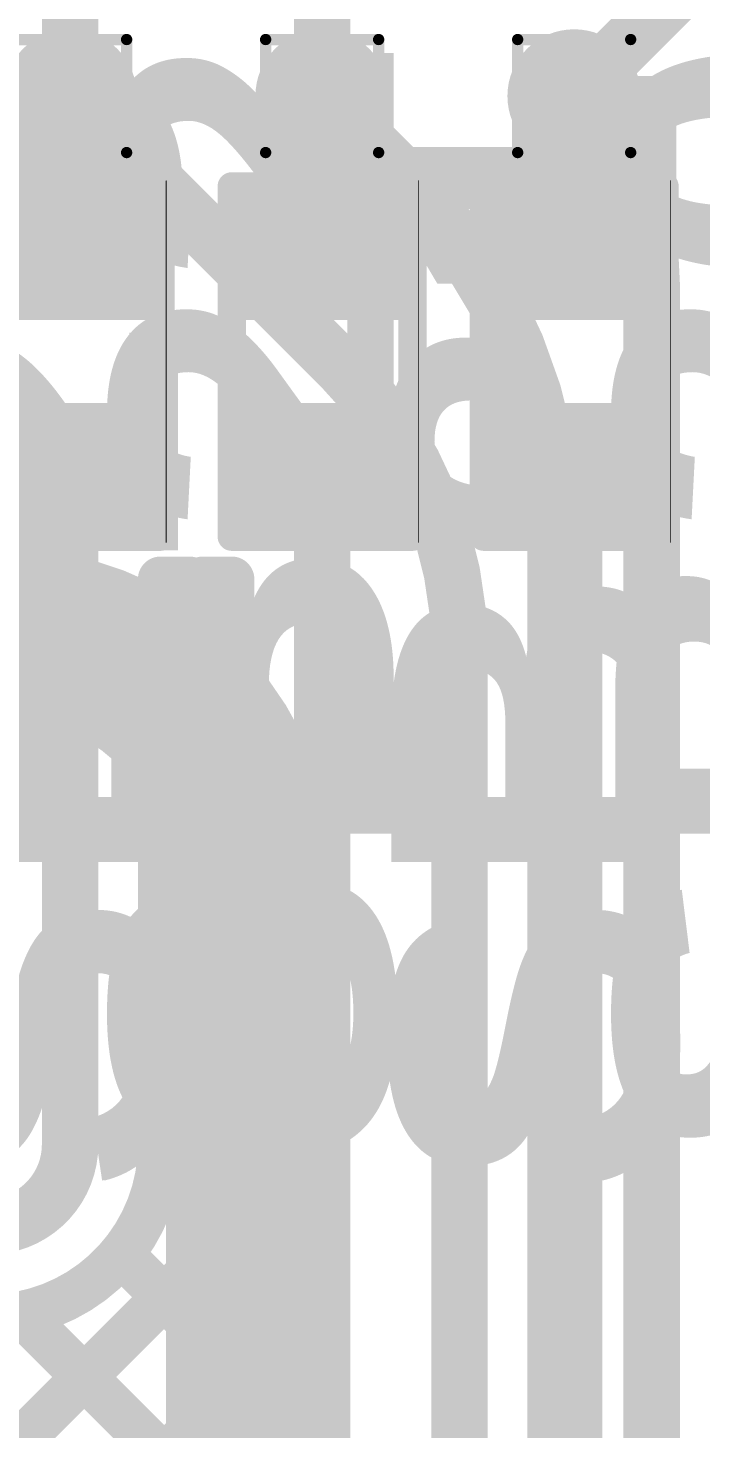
# Model space of a CAD drawing. Header units: inches. Extents: x -17 to 443, y -40 to 218.
# Drawn here: x 97.05 to 100.07, y 153.52 to 159.82 of the extents above; entities that cross this region are included whole.
import ezdxf

# ---------------------------------------------------------------- set-up
doc = ezdxf.new("R2010")
doc.units = ezdxf.units.IN
for name, color, linetype in [('Bottom Layer', 5, 'Continuous'), ('Drill Drawing', 1, 'Continuous'), ('Top Layer', 1, 'Continuous'), ('Top Overlay', 2, 'Continuous'), ('Top Paste', 8, 'Continuous'), ('Top Solder', 216, 'Continuous'), ('Via Holes', 16, 'Continuous')]:
    doc.layers.add(name, color=color, linetype=linetype)
doc.styles.add('Arial Black_Bold', font='', dxfattribs={"height": 0.2})
doc.styles.get('Arial Black_Bold').set_extended_font_data('Arial Black', bold=True)

# ---------------------------------------------------------------- blocks, each defined once
blk = doc.blocks.new('S______B______0402_29')
at = {"layer": 'Top Layer'}
for points in [[(-0.6985, -0.3175), (-0.6985, 0.3175), (-0.2413, 0.3175), (-0.2413, -0.3175)], [(0.2413, -0.3175), (0.2413, 0.3175), (0.6985, 0.3175), (0.6985, -0.3175)]]:
    blk.add_hatch(color=1, dxfattribs=at).paths.add_polyline_path(points)
at = {"layer": 'Top Paste'}
for points in [[(-0.6985, -0.3175), (-0.6985, 0.3175), (-0.2413, 0.3175), (-0.2413, -0.3175)], [(0.2413, -0.3175), (0.2413, 0.3175), (0.6985, 0.3175), (0.6985, -0.3175)]]:
    blk.add_hatch(color=8, dxfattribs=at).paths.add_polyline_path(points)
at = {"layer": 'Top Solder'}
for points in [[(-0.7535, -0.3725), (-0.7535, 0.3725), (-0.1863, 0.3725), (-0.1863, -0.3725)], [(0.1863, -0.3725), (0.1863, 0.3725), (0.7535, 0.3725), (0.7535, -0.3725)]]:
    blk.add_hatch(color=216, dxfattribs=at).paths.add_polyline_path(points)
at = {"layer": 'Top Overlay'}
for points in [[(-0.7874, 0.4064, 0.127, 0.127, 0), (0.7874, 0.4064, 0.127, 0.127, 0)], [(-0.7874, 0.4064, 0.127, 0.127, 0), (-0.7874, -0.4064, 0.127, 0.127, 0)], [(0.7874, 0.4064, 0.127, 0.127, 0), (0.7874, -0.4064, 0.127, 0.127, 0)], [(-0.7874, -0.4064, 0.127, 0.127, 0), (0.7874, -0.4064, 0.127, 0.127, 0)], [(-0.8128, -0.4318, 0.00323, 0.00323, 0), (0.8128, -0.4318, 0.00323, 0.00323, 0)]]:
    blk.add_lwpolyline(points, format="xyseb", dxfattribs=at)
for points in [[(-0.8191, 0.4064, 0.0635, 0.0635, 1), (-0.7556, 0.4064, 0.0635, 0.0635, 1)], [(-0.8191, 0.4064, 0.0635, 0.0635, 1), (-0.7556, 0.4064, 0.0635, 0.0635, 1)], [(0.7556, 0.4064, 0.0635, 0.0635, 1), (0.8191, 0.4064, 0.0635, 0.0635, 1)], [(0.7556, 0.4064, 0.0635, 0.0635, 1), (0.8191, 0.4064, 0.0635, 0.0635, 1)], [(-0.8191, -0.4064, 0.0635, 0.0635, 1), (-0.7556, -0.4064, 0.0635, 0.0635, 1)], [(-0.8191, -0.4064, 0.0635, 0.0635, 1), (-0.7556, -0.4064, 0.0635, 0.0635, 1)], [(0.7556, -0.4064, 0.0635, 0.0635, 1), (0.8191, -0.4064, 0.0635, 0.0635, 1)], [(0.7556, -0.4064, 0.0635, 0.0635, 1), (0.8191, -0.4064, 0.0635, 0.0635, 1)], [(-0.8136, -0.4318, 0.00161, 0.00161, 1), (-0.812, -0.4318, 0.00161, 0.00161, 1)], [(0.812, -0.4318, 0.00161, 0.00161, 1), (0.8136, -0.4318, 0.00161, 0.00161, 1)]]:
    blk.add_lwpolyline(points, format="xyseb", close=True, dxfattribs=at)
at = {"layer": 'Top Overlay', "style": 'Arial Black_Bold'}
blk.add_text('SB21', height=1.27, dxfattribs=at).set_placement((-3.7391, -0.4485))
blk = doc.blocks.new('S______B______0402_144')
at = {"layer": 'Top Layer'}
for points in [[(-0.6985, -0.3175), (-0.6985, 0.3175), (-0.2413, 0.3175), (-0.2413, -0.3175)], [(0.2413, -0.3175), (0.2413, 0.3175), (0.6985, 0.3175), (0.6985, -0.3175)]]:
    blk.add_hatch(color=1, dxfattribs=at).paths.add_polyline_path(points)
at = {"layer": 'Top Paste'}
for points in [[(-0.6985, -0.3175), (-0.6985, 0.3175), (-0.2413, 0.3175), (-0.2413, -0.3175)], [(0.2413, -0.3175), (0.2413, 0.3175), (0.6985, 0.3175), (0.6985, -0.3175)]]:
    blk.add_hatch(color=8, dxfattribs=at).paths.add_polyline_path(points)
at = {"layer": 'Top Solder'}
for points in [[(-0.7535, -0.3725), (-0.7535, 0.3725), (-0.1863, 0.3725), (-0.1863, -0.3725)], [(0.1863, -0.3725), (0.1863, 0.3725), (0.7535, 0.3725), (0.7535, -0.3725)]]:
    blk.add_hatch(color=216, dxfattribs=at).paths.add_polyline_path(points)
at = {"layer": 'Top Overlay'}
for points in [[(-0.7874, 0.4064, 0.127, 0.127, 0), (0.7874, 0.4064, 0.127, 0.127, 0)], [(-0.7874, 0.4064, 0.127, 0.127, 0), (-0.7874, -0.4064, 0.127, 0.127, 0)], [(0.7874, 0.4064, 0.127, 0.127, 0), (0.7874, -0.4064, 0.127, 0.127, 0)], [(-0.7874, -0.4064, 0.127, 0.127, 0), (0.7874, -0.4064, 0.127, 0.127, 0)], [(-0.8128, -0.4318, 0.00323, 0.00323, 0), (0.8128, -0.4318, 0.00323, 0.00323, 0)]]:
    blk.add_lwpolyline(points, format="xyseb", dxfattribs=at)
for points in [[(-0.8191, 0.4064, 0.0635, 0.0635, 1), (-0.7556, 0.4064, 0.0635, 0.0635, 1)], [(-0.8191, 0.4064, 0.0635, 0.0635, 1), (-0.7556, 0.4064, 0.0635, 0.0635, 1)], [(0.7556, 0.4064, 0.0635, 0.0635, 1), (0.8191, 0.4064, 0.0635, 0.0635, 1)], [(0.7556, 0.4064, 0.0635, 0.0635, 1), (0.8191, 0.4064, 0.0635, 0.0635, 1)], [(-0.8191, -0.4064, 0.0635, 0.0635, 1), (-0.7556, -0.4064, 0.0635, 0.0635, 1)], [(-0.8191, -0.4064, 0.0635, 0.0635, 1), (-0.7556, -0.4064, 0.0635, 0.0635, 1)], [(0.7556, -0.4064, 0.0635, 0.0635, 1), (0.8191, -0.4064, 0.0635, 0.0635, 1)], [(0.7556, -0.4064, 0.0635, 0.0635, 1), (0.8191, -0.4064, 0.0635, 0.0635, 1)], [(-0.8136, -0.4318, 0.00161, 0.00161, 1), (-0.812, -0.4318, 0.00161, 0.00161, 1)], [(0.812, -0.4318, 0.00161, 0.00161, 1), (0.8136, -0.4318, 0.00161, 0.00161, 1)]]:
    blk.add_lwpolyline(points, format="xyseb", close=True, dxfattribs=at)
at = {"layer": 'Top Overlay', "style": 'Arial Black_Bold'}
blk.add_text('SB23', height=1.27, dxfattribs=at).set_placement((-3.7391, -0.4747))
blk = doc.blocks.new('S______B______0402_145')
at = {"layer": 'Top Layer'}
for points in [[(-0.6985, -0.3175), (-0.6985, 0.3175), (-0.2413, 0.3175), (-0.2413, -0.3175)], [(0.2413, -0.3175), (0.2413, 0.3175), (0.6985, 0.3175), (0.6985, -0.3175)]]:
    blk.add_hatch(color=1, dxfattribs=at).paths.add_polyline_path(points)
at = {"layer": 'Top Paste'}
for points in [[(-0.6985, -0.3175), (-0.6985, 0.3175), (-0.2413, 0.3175), (-0.2413, -0.3175)], [(0.2413, -0.3175), (0.2413, 0.3175), (0.6985, 0.3175), (0.6985, -0.3175)]]:
    blk.add_hatch(color=8, dxfattribs=at).paths.add_polyline_path(points)
at = {"layer": 'Top Solder'}
for points in [[(-0.7535, -0.3725), (-0.7535, 0.3725), (-0.1863, 0.3725), (-0.1863, -0.3725)], [(0.1863, -0.3725), (0.1863, 0.3725), (0.7535, 0.3725), (0.7535, -0.3725)]]:
    blk.add_hatch(color=216, dxfattribs=at).paths.add_polyline_path(points)
at = {"layer": 'Top Overlay'}
for points in [[(-0.7874, 0.4064, 0.127, 0.127, 0), (0.7874, 0.4064, 0.127, 0.127, 0)], [(-0.7874, 0.4064, 0.127, 0.127, 0), (-0.7874, -0.4064, 0.127, 0.127, 0)], [(0.7874, 0.4064, 0.127, 0.127, 0), (0.7874, -0.4064, 0.127, 0.127, 0)], [(-0.7874, -0.4064, 0.127, 0.127, 0), (0.7874, -0.4064, 0.127, 0.127, 0)], [(-0.8128, -0.4318, 0.00323, 0.00323, 0), (0.8128, -0.4318, 0.00323, 0.00323, 0)]]:
    blk.add_lwpolyline(points, format="xyseb", dxfattribs=at)
for points in [[(-0.8191, 0.4064, 0.0635, 0.0635, 1), (-0.7556, 0.4064, 0.0635, 0.0635, 1)], [(-0.8191, 0.4064, 0.0635, 0.0635, 1), (-0.7556, 0.4064, 0.0635, 0.0635, 1)], [(0.7556, 0.4064, 0.0635, 0.0635, 1), (0.8191, 0.4064, 0.0635, 0.0635, 1)], [(0.7556, 0.4064, 0.0635, 0.0635, 1), (0.8191, 0.4064, 0.0635, 0.0635, 1)], [(-0.8191, -0.4064, 0.0635, 0.0635, 1), (-0.7556, -0.4064, 0.0635, 0.0635, 1)], [(-0.8191, -0.4064, 0.0635, 0.0635, 1), (-0.7556, -0.4064, 0.0635, 0.0635, 1)], [(0.7556, -0.4064, 0.0635, 0.0635, 1), (0.8191, -0.4064, 0.0635, 0.0635, 1)], [(0.7556, -0.4064, 0.0635, 0.0635, 1), (0.8191, -0.4064, 0.0635, 0.0635, 1)], [(-0.8136, -0.4318, 0.00161, 0.00161, 1), (-0.812, -0.4318, 0.00161, 0.00161, 1)], [(0.812, -0.4318, 0.00161, 0.00161, 1), (0.8136, -0.4318, 0.00161, 0.00161, 1)]]:
    blk.add_lwpolyline(points, format="xyseb", close=True, dxfattribs=at)

msp = doc.modelspace()

# ---------------------------------------------------------------- hatches: boundary and pattern name
at = {"layer": 'Bottom Layer'}
h = msp.add_hatch(color=5, dxfattribs=at)
edge = h.paths.add_edge_path()
edge.add_arc((97.2346, 159.5133), 0.3, 0, 360)
h = msp.add_hatch(color=5, dxfattribs=at)
edge = h.paths.add_edge_path()
edge.add_arc((98.3676, 159.5133), 0.3, 0, 360)
h = msp.add_hatch(color=5, dxfattribs=at)
edge = h.paths.add_edge_path()
edge.add_arc((99.5006, 159.5133), 0.3, 0, 360)
at = {"layer": 'Top Layer'}
h = msp.add_hatch(color=1, dxfattribs=at)
edge = h.paths.add_edge_path()
edge.add_arc((97.2346, 159.5133), 0.3, 0, 360)
h = msp.add_hatch(color=1, dxfattribs=at)
edge = h.paths.add_edge_path()
edge.add_arc((98.3676, 159.5133), 0.3, 0, 360)
h = msp.add_hatch(color=1, dxfattribs=at)
edge = h.paths.add_edge_path()
edge.add_arc((99.5006, 159.5133), 0.3, 0, 360)
at = {"layer": 'Via Holes'}
h = msp.add_hatch(color=7, dxfattribs=at)
edge = h.paths.add_edge_path()
edge.add_arc((97.2346, 159.5133), 0.15, 0, 360)
h = msp.add_hatch(color=7, dxfattribs=at)
edge = h.paths.add_edge_path()
edge.add_arc((98.3676, 159.5133), 0.15, 0, 360)
h = msp.add_hatch(color=7, dxfattribs=at)
edge = h.paths.add_edge_path()
edge.add_arc((99.5006, 159.5133), 0.15, 0, 360)

# ---------------------------------------------------------------- linework, layer by layer
at = {"layer": 'Bottom Layer'}
for points in [[(97.2346, 159.5133, 0.254, 0.254, 0), (98.4627, 158.2852, 0.254, 0.254, 0)], [(98.3676, 159.5133, 0.254, 0.254, 0), (98.7382, 159.1427, 0.254, 0.254, 0)], [(99.5006, 159.5133, 0.254, 0.254, -0.198912), (99.8489, 158.6725, 0.254, 0.254, 0)], [(98.7382, 159.1427, 0.254, 0.254, -0.198912), (99.4171, 157.5037, 0.254, 0.254, 0)], [(99.8489, 139.6531, 0.254, 0.254, 0), (99.8489, 158.6725, 0.254, 0.254, 0)], [(98.4627, 158.2852, 0.254, 0.254, -0.000188), (98.4636, 158.2843, 0.254, 0.254, 0)], [(98.4636, 158.2843, 0.254, 0.254, -0.198716), (98.9853, 157.0234, 0.254, 0.254, 0)], [(99.4171, 157.5037, 0.254, 0.254, 0), (99.4171, 157.5021, 0.254, 0.254, 0)], [(99.4171, 140.9152, 0.254, 0.254, 0), (99.4171, 157.5021, 0.254, 0.254, 0)], [(87.7159, 157.1003, 0.762, 0.762, 0), (96.9387, 157.1003, 0.762, 0.762, 0)], [(96.9387, 157.1003, 0.762, 0.762, -0.414214), (98.0461, 155.9929, 0.762, 0.762, 0)], [(98.9853, 141.2654, 0.254, 0.254, 0), (98.9853, 157.0234, 0.254, 0.254, 0)], [(98.0461, 146.8895, 0.762, 0.762, 0), (98.0461, 155.9929, 0.762, 0.762, 0)]]:
    msp.add_lwpolyline(points, format="xyseb", dxfattribs=at)
for points in [[(97.1711, 159.5133, 0.127, 0.127, 1), (97.2981, 159.5133, 0.127, 0.127, 1)], [(98.3041, 159.5133, 0.127, 0.127, 1), (98.4311, 159.5133, 0.127, 0.127, 1)], [(99.4371, 159.5133, 0.127, 0.127, 1), (99.5641, 159.5133, 0.127, 0.127, 1)], [(98.6747, 159.1427, 0.127, 0.127, 1), (98.8017, 159.1427, 0.127, 0.127, 1)], [(98.6747, 159.1427, 0.127, 0.127, 1), (98.8017, 159.1427, 0.127, 0.127, 1)], [(99.7854, 158.6725, 0.127, 0.127, 1), (99.9124, 158.6725, 0.127, 0.127, 1)], [(99.7854, 158.6725, 0.127, 0.127, 1), (99.9124, 158.6725, 0.127, 0.127, 1)], [(98.3992, 158.2852, 0.127, 0.127, 1), (98.5262, 158.2852, 0.127, 0.127, 1)], [(98.3992, 158.2852, 0.127, 0.127, 1), (98.5262, 158.2852, 0.127, 0.127, 1)], [(98.4001, 158.2843, 0.127, 0.127, 1), (98.5271, 158.2843, 0.127, 0.127, 1)], [(98.4001, 158.2843, 0.127, 0.127, 1), (98.5271, 158.2843, 0.127, 0.127, 1)], [(99.3536, 157.5037, 0.127, 0.127, 1), (99.4806, 157.5037, 0.127, 0.127, 1)], [(99.3536, 157.5037, 0.127, 0.127, 1), (99.4806, 157.5037, 0.127, 0.127, 1)], [(99.3536, 157.5021, 0.127, 0.127, 1), (99.4806, 157.5021, 0.127, 0.127, 1)], [(99.3536, 157.5021, 0.127, 0.127, 1), (99.4806, 157.5021, 0.127, 0.127, 1)], [(96.7482, 157.1003, 0.381, 0.381, 1), (97.1292, 157.1003, 0.381, 0.381, 1)], [(96.7482, 157.1003, 0.381, 0.381, 1), (97.1292, 157.1003, 0.381, 0.381, 1)], [(98.9218, 157.0234, 0.127, 0.127, 1), (99.0488, 157.0234, 0.127, 0.127, 1)], [(98.9218, 157.0234, 0.127, 0.127, 1), (99.0488, 157.0234, 0.127, 0.127, 1)], [(97.8556, 155.9929, 0.381, 0.381, 1), (98.2366, 155.9929, 0.381, 0.381, 1)], [(97.8556, 155.9929, 0.381, 0.381, 1), (98.2366, 155.9929, 0.381, 0.381, 1)]]:
    msp.add_lwpolyline(points, format="xyseb", close=True, dxfattribs=at)
at = {"layer": 'Drill Drawing'}
for points in [[(96.9806, 159.7673, 0.0508, 0.0508, 0), (97.4886, 159.7673, 0.0508, 0.0508, 0)], [(97.4886, 159.2593, 0.0508, 0.0508, 0), (97.4886, 159.7673, 0.0508, 0.0508, 0)], [(98.1136, 159.7673, 0.0508, 0.0508, 0), (98.6216, 159.7673, 0.0508, 0.0508, 0)], [(98.1136, 159.2593, 0.0508, 0.0508, 0), (98.1136, 159.7673, 0.0508, 0.0508, 0)], [(98.6216, 159.2593, 0.0508, 0.0508, 0), (98.6216, 159.7673, 0.0508, 0.0508, 0)], [(99.2466, 159.7673, 0.0508, 0.0508, 0), (99.7546, 159.7673, 0.0508, 0.0508, 0)], [(99.2466, 159.2593, 0.0508, 0.0508, 0), (99.2466, 159.7673, 0.0508, 0.0508, 0)], [(99.7546, 159.2593, 0.0508, 0.0508, 0), (99.7546, 159.7673, 0.0508, 0.0508, 0)], [(96.9806, 159.2593, 0.0508, 0.0508, 0), (97.4886, 159.2593, 0.0508, 0.0508, 0)], [(98.1136, 159.2593, 0.0508, 0.0508, 0), (98.6216, 159.2593, 0.0508, 0.0508, 0)], [(99.2466, 159.2593, 0.0508, 0.0508, 0), (99.7546, 159.2593, 0.0508, 0.0508, 0)]]:
    msp.add_lwpolyline(points, format="xyseb", dxfattribs=at)
for points in [[(97.4759, 159.7673, 0.0254, 0.0254, 1), (97.5013, 159.7673, 0.0254, 0.0254, 1)], [(97.4759, 159.7673, 0.0254, 0.0254, 1), (97.5013, 159.7673, 0.0254, 0.0254, 1)], [(98.1009, 159.7673, 0.0254, 0.0254, 1), (98.1263, 159.7673, 0.0254, 0.0254, 1)], [(98.1009, 159.7673, 0.0254, 0.0254, 1), (98.1263, 159.7673, 0.0254, 0.0254, 1)], [(98.6089, 159.7673, 0.0254, 0.0254, 1), (98.6343, 159.7673, 0.0254, 0.0254, 1)], [(98.6089, 159.7673, 0.0254, 0.0254, 1), (98.6343, 159.7673, 0.0254, 0.0254, 1)], [(99.2339, 159.7673, 0.0254, 0.0254, 1), (99.2593, 159.7673, 0.0254, 0.0254, 1)], [(99.2339, 159.7673, 0.0254, 0.0254, 1), (99.2593, 159.7673, 0.0254, 0.0254, 1)], [(99.7419, 159.7673, 0.0254, 0.0254, 1), (99.7673, 159.7673, 0.0254, 0.0254, 1)], [(99.7419, 159.7673, 0.0254, 0.0254, 1), (99.7673, 159.7673, 0.0254, 0.0254, 1)], [(97.4759, 159.2593, 0.0254, 0.0254, 1), (97.5013, 159.2593, 0.0254, 0.0254, 1)], [(97.4759, 159.2593, 0.0254, 0.0254, 1), (97.5013, 159.2593, 0.0254, 0.0254, 1)], [(98.1009, 159.2593, 0.0254, 0.0254, 1), (98.1263, 159.2593, 0.0254, 0.0254, 1)], [(98.1009, 159.2593, 0.0254, 0.0254, 1), (98.1263, 159.2593, 0.0254, 0.0254, 1)], [(98.6089, 159.2593, 0.0254, 0.0254, 1), (98.6343, 159.2593, 0.0254, 0.0254, 1)], [(98.6089, 159.2593, 0.0254, 0.0254, 1), (98.6343, 159.2593, 0.0254, 0.0254, 1)], [(99.2339, 159.2593, 0.0254, 0.0254, 1), (99.2593, 159.2593, 0.0254, 0.0254, 1)], [(99.2339, 159.2593, 0.0254, 0.0254, 1), (99.2593, 159.2593, 0.0254, 0.0254, 1)], [(99.7419, 159.2593, 0.0254, 0.0254, 1), (99.7673, 159.2593, 0.0254, 0.0254, 1)], [(99.7419, 159.2593, 0.0254, 0.0254, 1), (99.7673, 159.2593, 0.0254, 0.0254, 1)]]:
    msp.add_lwpolyline(points, format="xyseb", close=True, dxfattribs=at)
at = {"layer": 'Top Layer'}
for points in [[(99.5006, 159.5133, 0.254, 0.254, 0), (101.6448, 161.6574, 0.254, 0.254, 0)], [(97.2346, 159.5133, 0.254, 0.254, 0), (97.2346, 160.6863, 0.254, 0.254, 0)], [(98.3676, 159.5133, 0.254, 0.254, 0), (98.3676, 160.456, 0.254, 0.254, 0)], [(97.2346, 158.8409, 0.508, 0.508, 0), (97.2346, 159.5133, 0.508, 0.508, 0)], [(98.3676, 158.8409, 0.508, 0.508, 0), (98.3676, 159.5133, 0.508, 0.508, 0)], [(99.5006, 158.8409, 0.508, 0.508, 0), (99.5006, 159.5133, 0.508, 0.508, 0)], [(97.2346, 154.8013, 0.254, 0.254, 0), (97.2346, 157.8369, 0.254, 0.254, 0)], [(98.3676, 152.6883, 0.254, 0.254, 0), (98.3676, 157.8369, 0.254, 0.254, 0)], [(99.5006, 152.3014, 0.254, 0.254, 0), (99.5006, 157.8369, 0.254, 0.254, 0)], [(97.641, 157.3423, 0.2032, 0.2032, 0), (97.7707, 157.3423, 0.2032, 0.2032, 0)], [(97.641, 154.8013, 0.2032, 0.2032, 0), (97.641, 157.3423, 0.2032, 0.2032, 0)], [(97.641, 156.9738, 0.2032, 0.2032, 0), (97.9612, 157.294, 0.2032, 0.2032, 0)], [(97.8315, 157.3423, 0.2032, 0.2032, 0), (97.9612, 157.3423, 0.2032, 0.2032, 0)], [(97.9612, 152.6883, 0.2032, 0.2032, 0), (97.9612, 157.3423, 0.2032, 0.2032, 0)], [(97.641, 157.0053, 0.2032, 0.2032, 0), (97.9612, 156.685, 0.2032, 0.2032, 0)], [(97.641, 156.2554, 0.2032, 0.2032, 0), (97.9612, 156.5756, 0.2032, 0.2032, 0)], [(97.641, 156.2868, 0.2032, 0.2032, 0), (97.9612, 155.9666, 0.2032, 0.2032, 0)], [(97.641, 155.5369, 0.2032, 0.2032, 0), (97.9612, 155.8571, 0.2032, 0.2032, 0)], [(97.641, 155.5684, 0.2032, 0.2032, 0), (97.9612, 155.2482, 0.2032, 0.2032, 0)], [(97.641, 154.8185, 0.2032, 0.2032, 0), (97.9612, 155.1387, 0.2032, 0.2032, 0)], [(97.641, 154.85, 0.2032, 0.2032, 0), (97.9612, 154.5298, 0.2032, 0.2032, 0)], [(97.2346, 154.8013, 0.254, 0.254, -0.414214), (96.8666, 154.4333, 0.254, 0.254, 0)], [(97.641, 154.8013, 0.2032, 0.2032, -0.414214), (96.8666, 154.0269, 0.2032, 0.2032, 0)], [(95.9956, 152.4546, 0.2032, 0.2032, 0), (97.9612, 154.4203, 0.2032, 0.2032, 0)], [(97.464, 154.3086, 0.2032, 0.2032, 0), (97.9612, 153.8114, 0.2032, 0.2032, 0)], [(97.0133, 154.0409, 0.2032, 0.2032, 0), (97.9612, 153.093, 0.2032, 0.2032, 0)], [(96.714, 152.4546, 0.2032, 0.2032, 0), (97.9612, 153.7019, 0.2032, 0.2032, 0)]]:
    msp.add_lwpolyline(points, format="xyseb", dxfattribs=at)
for points in [[(97.1076, 159.5133, 0.254, 0.254, 1), (97.3616, 159.5133, 0.254, 0.254, 1)], [(98.2406, 159.5133, 0.254, 0.254, 1), (98.4946, 159.5133, 0.254, 0.254, 1)], [(99.3736, 159.5133, 0.254, 0.254, 1), (99.6276, 159.5133, 0.254, 0.254, 1)], [(97.1711, 159.5133, 0.127, 0.127, 1), (97.2981, 159.5133, 0.127, 0.127, 1)], [(98.3041, 159.5133, 0.127, 0.127, 1), (98.4311, 159.5133, 0.127, 0.127, 1)], [(99.4371, 159.5133, 0.127, 0.127, 1), (99.5641, 159.5133, 0.127, 0.127, 1)], [(97.1076, 158.8409, 0.254, 0.254, 1), (97.3616, 158.8409, 0.254, 0.254, 1)], [(98.2406, 158.8409, 0.254, 0.254, 1), (98.4946, 158.8409, 0.254, 0.254, 1)], [(99.3736, 158.8409, 0.254, 0.254, 1), (99.6276, 158.8409, 0.254, 0.254, 1)], [(97.1711, 157.8369, 0.127, 0.127, 1), (97.2981, 157.8369, 0.127, 0.127, 1)], [(98.3041, 157.8369, 0.127, 0.127, 1), (98.4311, 157.8369, 0.127, 0.127, 1)], [(99.4371, 157.8369, 0.127, 0.127, 1), (99.5641, 157.8369, 0.127, 0.127, 1)], [(97.5902, 157.3423, 0.1016, 0.1016, 1), (97.6918, 157.3423, 0.1016, 0.1016, 1)], [(97.5902, 157.3423, 0.1016, 0.1016, 1), (97.6918, 157.3423, 0.1016, 0.1016, 1)], [(97.7199, 157.3423, 0.1016, 0.1016, 1), (97.8215, 157.3423, 0.1016, 0.1016, 1)], [(97.7807, 157.3423, 0.1016, 0.1016, 1), (97.8823, 157.3423, 0.1016, 0.1016, 1)], [(97.9104, 157.3423, 0.1016, 0.1016, 1), (98.012, 157.3423, 0.1016, 0.1016, 1)], [(97.9104, 157.3423, 0.1016, 0.1016, 1), (98.012, 157.3423, 0.1016, 0.1016, 1)], [(97.9104, 157.294, 0.1016, 0.1016, 1), (98.012, 157.294, 0.1016, 0.1016, 1)], [(97.5902, 157.0053, 0.1016, 0.1016, 1), (97.6918, 157.0053, 0.1016, 0.1016, 1)], [(97.5902, 156.9738, 0.1016, 0.1016, 1), (97.6918, 156.9738, 0.1016, 0.1016, 1)], [(97.9104, 156.685, 0.1016, 0.1016, 1), (98.012, 156.685, 0.1016, 0.1016, 1)], [(97.9104, 156.5756, 0.1016, 0.1016, 1), (98.012, 156.5756, 0.1016, 0.1016, 1)], [(97.5902, 156.2868, 0.1016, 0.1016, 1), (97.6918, 156.2868, 0.1016, 0.1016, 1)], [(97.5902, 156.2554, 0.1016, 0.1016, 1), (97.6918, 156.2554, 0.1016, 0.1016, 1)], [(97.9104, 155.9666, 0.1016, 0.1016, 1), (98.012, 155.9666, 0.1016, 0.1016, 1)], [(97.9104, 155.8571, 0.1016, 0.1016, 1), (98.012, 155.8571, 0.1016, 0.1016, 1)], [(97.5902, 155.5684, 0.1016, 0.1016, 1), (97.6918, 155.5684, 0.1016, 0.1016, 1)], [(97.5902, 155.5369, 0.1016, 0.1016, 1), (97.6918, 155.5369, 0.1016, 0.1016, 1)], [(97.9104, 155.2482, 0.1016, 0.1016, 1), (98.012, 155.2482, 0.1016, 0.1016, 1)], [(97.9104, 155.1387, 0.1016, 0.1016, 1), (98.012, 155.1387, 0.1016, 0.1016, 1)], [(97.5902, 154.85, 0.1016, 0.1016, 1), (97.6918, 154.85, 0.1016, 0.1016, 1)], [(97.1711, 154.8013, 0.127, 0.127, 1), (97.2981, 154.8013, 0.127, 0.127, 1)], [(97.1711, 154.8013, 0.127, 0.127, 1), (97.2981, 154.8013, 0.127, 0.127, 1)], [(97.5902, 154.8185, 0.1016, 0.1016, 1), (97.6918, 154.8185, 0.1016, 0.1016, 1)], [(97.5902, 154.8013, 0.1016, 0.1016, 1), (97.6918, 154.8013, 0.1016, 0.1016, 1)], [(97.5902, 154.8013, 0.1016, 0.1016, 1), (97.6918, 154.8013, 0.1016, 0.1016, 1)], [(97.9104, 154.5298, 0.1016, 0.1016, 1), (98.012, 154.5298, 0.1016, 0.1016, 1)], [(97.9104, 154.4203, 0.1016, 0.1016, 1), (98.012, 154.4203, 0.1016, 0.1016, 1)], [(97.4132, 154.3086, 0.1016, 0.1016, 1), (97.5148, 154.3086, 0.1016, 0.1016, 1)], [(96.9625, 154.0409, 0.1016, 0.1016, 1), (97.0641, 154.0409, 0.1016, 0.1016, 1)], [(97.9104, 153.8114, 0.1016, 0.1016, 1), (98.012, 153.8114, 0.1016, 0.1016, 1)], [(97.9104, 153.7019, 0.1016, 0.1016, 1), (98.012, 153.7019, 0.1016, 0.1016, 1)]]:
    msp.add_lwpolyline(points, format="xyseb", close=True, dxfattribs=at)

# ---------------------------------------------------------------- block references
at = {"rotation": 90}
for name, p in [('S______B______0402_29', (99.5006, 158.3202)), ('S______B______0402_144', (97.2346, 158.3202)), ('S______B______0402_145', (98.3676, 158.3202))]:
    msp.add_blockref(name, p, dxfattribs=at)

# ---------------------------------------------------------------- texts
at = {"layer": 'Top Overlay', "style": 'Arial Black_Bold'}
for s, p in [('SB22', (98.6892, 154.7081)), ('SB20', (100.9552, 154.7081)), ('SB21', (99.9597, 154.5811)), ('SB23', (97.7198, 154.5811))]:
    msp.add_text(s, height=1.27, rotation=90, dxfattribs=at).set_placement(p)

doc.saveas('drawing.dxf')
